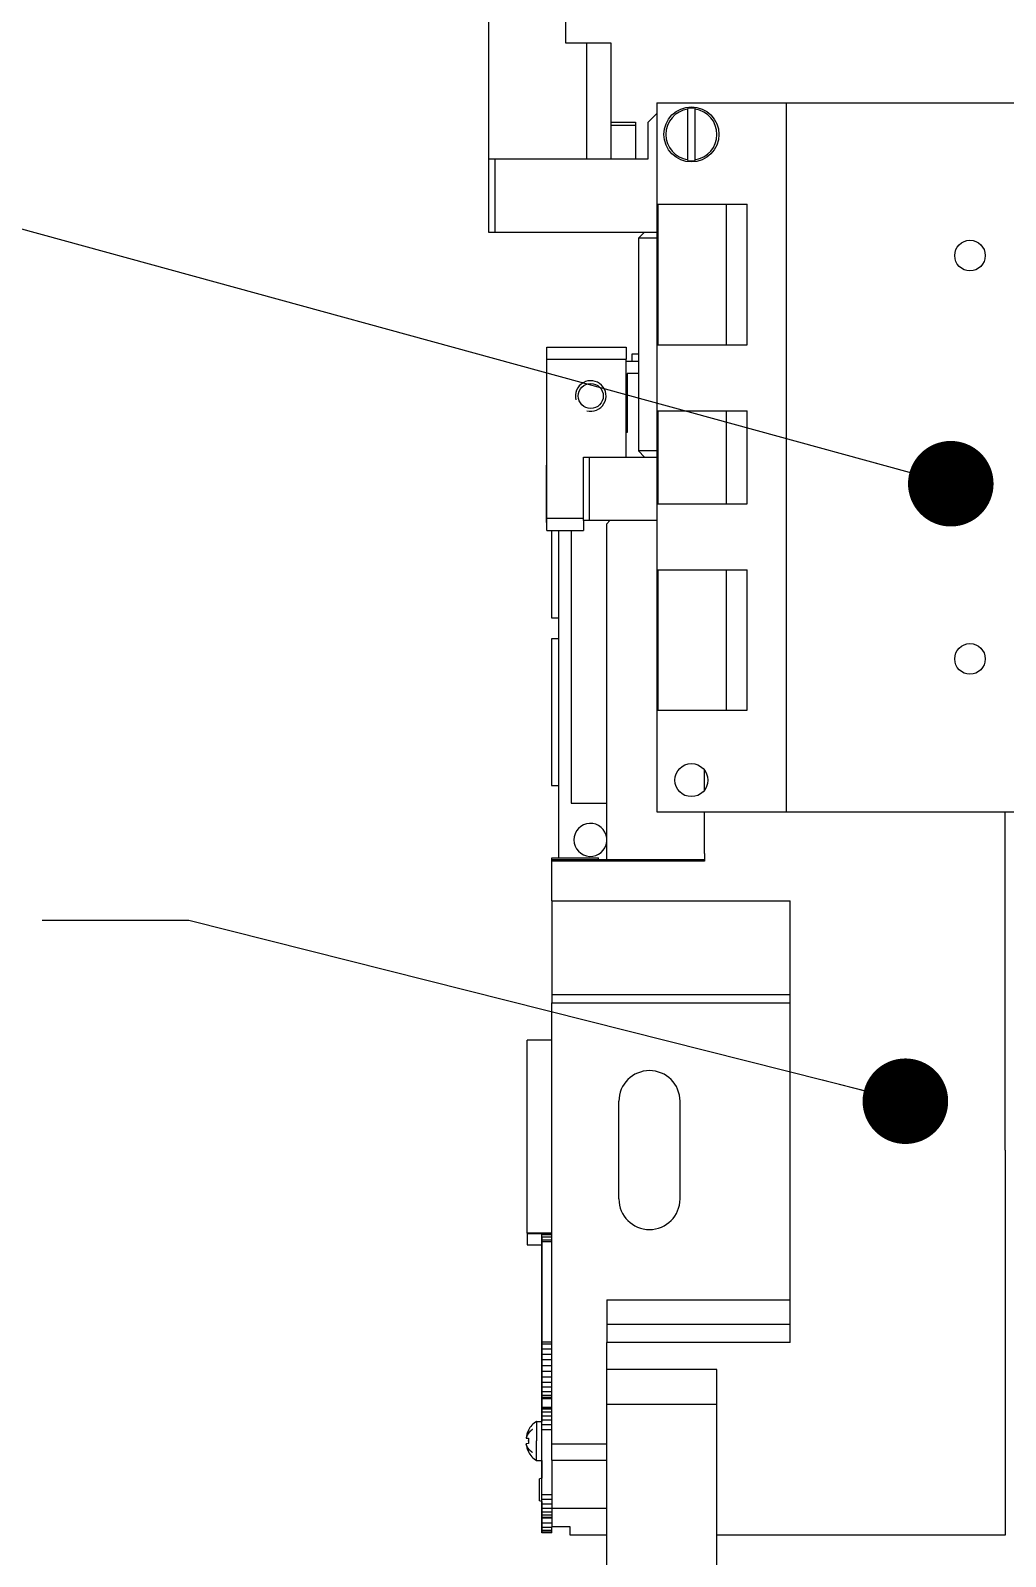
# Model space of a CAD drawing. Header units: millimetres. Extents: x 0 to 594, y 0 to 420.
# Drawn here: x 168.5 to 208.4, y 155.9 to 218.3 of the extents above; entities that cross this region are included whole.
import ezdxf

# ---------------------------------------------------------------- set-up
doc = ezdxf.new("R2010")
doc.units = ezdxf.units.MM
doc.header["$LTSCALE"] = 32.67
doc.layers.get('0').update_dxf_attribs({"linetype": 'CONTINUOUS'})
for name, color, linetype in [('AXIS', 7, 'CONTINUOUS'), ('COSMETIC', 7, 'CONTINUOUS'), ('NOTE', 7, 'CONTINUOUS')]:
    doc.layers.add(name, color=color, linetype=linetype)
doc.styles.get("Standard").update_dxf_attribs({"font": 'txt', "width": 0.85})
doc.dimstyles.get("Standard").update_dxf_attribs({"dimtxt": 3.5, "dimasz": 3.5, "dimexe": 1.5, "dimexo": 1, "dimtad": 1, "dimtxsty": 'STANDARD', "dimcen": 0.09, "dimadec": 0, "dimazin": 0, "dimtol": 1, "dimtp": 0.01, "dimtm": 0.01, "dimtfac": 1, "dimtofl": 0, "dimtmove": 0, "dimatfit": 3, "dimfxl": 1, "dimtolj": 1, "dimarcsym": 0})

msp = doc.modelspace()

# ---------------------------------------------------------------- linework, layer by layer
at = {"color": 7, "linetype": 'CONTINUOUS'}
for p, q in [((187.222, 245.097), (187.222, 213.097)), ((190.372, 230.468), (190.372, 217.847)), ((190.372, 217.847), (192.222, 217.847)), ((191.222, 217.847), (191.222, 213.097)), ((192.222, 217.847), (192.222, 213.097)), ((194.096, 215.389), (215.096, 215.389)), ((194.096, 215.389), (194.096, 186.389)), ((199.408, 186.389), (199.408, 215.389)), ((194.096, 214.946), (193.746, 214.597)), ((195.365, 215.132), (195.365, 215.163)), ((195.365, 213.031), (195.365, 215.132)), ((195.665, 215.163), (195.665, 215.132)), ((195.665, 213.031), (195.665, 215.132)), ((192.222, 214.597), (193.223, 214.597)), ((192.222, 214.472), (193.223, 214.472)), ((193.223, 214.597), (193.223, 213.097)), ((193.746, 213.097), (193.746, 214.597)), ((187.222, 213.097), (193.746, 213.097)), ((187.222, 213.097), (187.222, 210.097)), ((187.471, 213.097), (187.471, 210.097)), ((194.145, 211.239), (197.796, 211.239)), ((194.145, 211.239), (194.145, 205.489)), ((196.945, 205.489), (196.945, 211.239)), ((197.796, 205.489), (197.796, 211.239)), ((187.222, 210.097), (194.096, 210.097)), ((193.598, 210.097), (193.348, 209.847)), ((194.096, 209.847), (193.348, 209.847)), ((189.598, 204.897), (189.599, 205.397)), ((189.599, 205.397), (192.849, 205.397)), ((192.849, 205.397), (192.848, 204.897)), ((194.145, 205.489), (197.796, 205.489)), ((189.598, 204.897), (192.848, 204.897)), ((189.598, 198.397), (189.598, 204.897)), ((192.848, 200.897), (192.848, 204.897)), ((192.85, 204.816), (193.348, 204.816)), ((193.092, 205.116), (193.348, 205.116)), ((193.092, 204.816), (193.092, 205.116)), ((193.348, 204.316), (192.884, 204.316)), ((192.884, 204.316), (192.884, 201.897)), ((194.145, 202.789), (197.796, 202.789)), ((194.145, 202.789), (194.145, 198.989)), ((196.945, 198.989), (196.945, 202.789)), ((197.796, 198.989), (197.796, 202.789)), ((192.884, 201.897), (192.85, 201.897)), ((194.096, 201.147), (193.348, 201.147)), ((193.598, 200.897), (193.348, 201.147)), ((189.598, 200.572), (189.574, 200.572)), ((189.574, 200.572), (189.574, 200.122)), ((191.096, 200.897), (194.096, 200.897)), ((191.096, 198.297), (191.096, 200.897)), ((191.346, 198.297), (191.346, 200.897)), ((189.574, 200.122), (189.574, 199.216)), ((189.574, 199.216), (189.574, 198.672)), ((189.574, 198.672), (189.574, 198.222)), ((194.145, 198.989), (197.796, 198.989)), ((189.598, 198.222), (189.574, 198.222)), ((189.598, 198.397), (191.096, 198.397)), ((189.599, 197.897), (189.598, 198.397)), ((189.599, 197.897), (191.099, 197.897)), ((189.792, 197.897), (189.792, 194.316)), ((190.092, 184.507), (190.092, 197.897)), ((190.592, 197.897), (190.592, 186.736)), ((194.096, 198.297), (191.096, 198.297)), ((191.098, 198.297), (191.099, 197.897)), ((192.175, 198.297), (192.05, 198.172)), ((192.05, 184.424), (192.05, 198.172)), ((194.145, 196.289), (197.796, 196.289)), ((194.145, 196.289), (194.145, 190.539)), ((196.945, 190.539), (196.945, 196.289)), ((197.796, 190.539), (197.796, 196.289)), ((189.792, 194.316), (190.092, 194.316)), ((190.092, 193.466), (189.792, 193.466)), ((189.792, 193.466), (189.792, 187.466)), ((194.145, 190.539), (197.796, 190.539)), ((196.05, 187.278), (196.05, 188.084)), ((189.792, 187.466), (190.092, 187.466)), ((196.067, 187.297), (196.05, 187.297)), ((190.592, 186.736), (192.05, 186.736)), ((194.096, 186.389), (215.096, 186.389)), ((196.05, 184.685), (196.05, 186.389)), ((189.8, 184.507), (191.71, 184.507)), ((189.8, 184.424), (189.8, 184.507)), ((196.05, 184.424), (189.8, 184.424)), ((189.8, 182.748), (189.8, 184.424)), ((196.05, 184.362), (189.8, 184.362)), ((191.71, 184.424), (191.71, 184.507)), ((196.05, 184.685), (196.05, 184.362)), ((189.8, 182.748), (199.55, 182.748)), ((189.8, 182.748), (189.8, 178.911)), ((199.55, 178.911), (199.55, 182.748)), ((189.8, 178.911), (199.55, 178.911)), ((189.8, 178.911), (189.8, 178.576)), ((189.8, 178.576), (199.55, 178.576)), ((189.8, 168.79), (189.8, 178.576)), ((199.55, 178.576), (199.55, 178.911)), ((199.551, 172.547), (199.55, 178.576)), ((188.8, 175.547), (188.8, 177.047)), ((188.8, 172.547), (188.8, 175.547)), ((192.55, 170.547), (192.55, 174.547)), ((195.05, 170.547), (195.05, 174.547)), ((188.8, 169.142), (188.8, 172.547)), ((199.55, 164.672), (199.551, 172.547)), ((189.8, 169.142), (188.8, 169.142)), ((188.8, 169.142), (188.8, 168.672)), ((189.401, 169.122), (188.8, 169.122)), ((188.8, 168.672), (189.401, 168.672)), ((189.8, 167.672), (189.8, 168.79)), ((189.8, 165.724), (189.8, 167.672)), ((192.05, 166.422), (199.55, 166.422)), ((192.05, 166.422), (192.05, 165.432)), ((189.8, 162.842), (189.8, 165.724)), ((192.05, 165.432), (199.55, 165.432)), ((192.05, 165.432), (192.05, 164.672)), ((199.55, 164.672), (192.05, 164.672)), ((192.05, 163.576), (192.05, 164.672)), ((196.55, 163.576), (192.05, 163.576)), ((192.05, 162.152), (192.05, 163.576)), ((196.55, 162.152), (196.55, 163.576)), ((189.799, 162.422), (189.401, 162.422)), ((189.401, 162.42), (189.401, 162.422)), ((189.799, 162.42), (189.401, 162.42)), ((189.8, 162.427), (189.402, 162.427)), ((189.402, 162.427), (189.402, 162.415)), ((189.8, 162.415), (189.402, 162.415)), ((189.8, 162.662), (189.8, 162.842)), ((189.8, 162.013), (189.8, 162.662)), ((189.8, 161.997), (189.402, 161.997)), ((189.8, 159.866), (189.8, 162.013)), ((192.05, 162.152), (196.55, 162.152)), ((192.05, 153.547), (192.05, 162.152)), ((196.55, 153.547), (196.55, 162.152)), ((188.846, 161.085), (188.846, 161.084)), ((188.846, 161.085), (188.852, 161.082)), ((189.184, 161.447), (189.184, 161.447)), ((189.185, 161.447), (189.402, 161.447)), ((189.185, 161.447), (189.185, 160.647)), ((188.753, 160.766), (188.852, 160.756)), ((188.852, 160.538), (188.753, 160.528)), ((189.185, 159.847), (189.185, 160.647)), ((189.8, 160.533), (192.05, 160.533)), ((188.852, 160.212), (188.846, 160.209)), ((188.846, 160.21), (188.846, 160.209)), ((189.184, 159.847), (189.184, 159.847)), ((189.185, 159.847), (189.402, 159.847)), ((189.8, 159.866), (192.05, 159.866)), ((189.8, 159.866), (189.8, 157.611)), ((189.401, 159.127), (189.299, 159.1)), ((189.299, 158.194), (189.299, 159.1)), ((189.402, 159.127), (189.3, 159.1)), ((189.3, 158.194), (189.3, 159.1)), ((189.401, 158.167), (189.299, 158.194)), ((189.402, 158.167), (189.3, 158.194)), ((189.8, 158.447), (189.402, 158.447)), ((189.401, 157.479), (189.401, 157.482)), ((189.8, 157.496), (189.402, 157.496)), ((189.402, 157.496), (189.402, 157.491)), ((189.8, 157.491), (189.402, 157.491)), ((192.05, 157.884), (189.8, 157.884)), ((189.8, 157.611), (189.8, 157.458)), ((189.8, 157.458), (189.8, 157.136)), ((190.55, 157.136), (189.8, 157.136)), ((190.55, 156.797), (190.55, 157.136))]:
    msp.add_line(p, q, dxfattribs=at)
at = {"color": 6, "linetype": 'CONTINUOUS'}
for p, q in [((189.401, 168.998), (189.401, 168.824)), ((189.401, 168.824), (189.401, 168.589)), ((189.401, 168.672), (189.401, 164.404)), ((189.401, 168.672), (189.401, 168.51)), ((189.401, 168.589), (189.401, 168.529)), ((189.402, 168.982), (189.402, 169.142)), ((189.8, 169.133), (189.402, 169.133)), ((189.8, 169.075), (189.402, 169.075)), ((189.8, 168.982), (189.402, 168.982)), ((189.402, 168.858), (189.402, 168.982)), ((189.8, 168.858), (189.402, 168.858)), ((189.402, 164.611), (189.402, 168.858)), ((189.8, 168.79), (189.402, 168.79)), ((189.401, 164.404), (189.401, 164.186)), ((189.401, 164.186), (189.401, 163.957)), ((189.8, 164.691), (189.402, 164.691)), ((189.8, 164.611), (189.402, 164.611)), ((189.402, 164.409), (189.402, 164.611)), ((189.8, 164.409), (189.402, 164.409)), ((189.402, 164.191), (189.402, 164.409)), ((189.8, 164.191), (189.402, 164.191)), ((189.402, 163.962), (189.402, 164.191)), ((189.401, 163.957), (189.401, 163.721)), ((189.401, 163.721), (189.401, 163.486)), ((189.8, 163.962), (189.402, 163.962)), ((189.402, 163.726), (189.402, 163.962)), ((189.8, 163.726), (189.402, 163.726)), ((189.402, 163.491), (189.402, 163.726)), ((189.401, 163.486), (189.401, 163.256)), ((189.401, 163.256), (189.401, 163.038)), ((189.401, 163.038), (189.401, 162.837)), ((189.8, 163.491), (189.402, 163.491)), ((189.402, 163.261), (189.402, 163.491)), ((189.8, 163.261), (189.402, 163.261)), ((189.402, 163.043), (189.402, 163.261)), ((189.8, 163.043), (189.402, 163.043)), ((189.402, 162.662), (189.402, 163.043)), ((189.401, 162.837), (189.401, 162.657)), ((189.401, 162.657), (189.401, 162.504)), ((189.401, 162.504), (189.401, 162.422)), ((189.401, 162.42), (189.401, 162.367)), ((189.401, 162.367), (189.401, 162.011)), ((189.8, 162.842), (189.402, 162.842)), ((189.8, 162.662), (189.402, 162.662)), ((189.402, 162.509), (189.402, 162.662)), ((189.8, 162.509), (189.402, 162.509)), ((189.402, 162.427), (189.402, 162.509)), ((189.402, 162.369), (189.402, 162.415)), ((189.8, 162.369), (189.402, 162.369)), ((189.402, 162.013), (189.402, 162.369)), ((189.401, 162.011), (189.401, 161.991)), ((189.401, 161.991), (189.401, 161.945)), ((189.401, 161.945), (189.401, 161.82)), ((189.401, 161.82), (189.401, 161.668)), ((189.8, 162.013), (189.402, 162.013)), ((189.402, 161.997), (189.402, 162.013)), ((189.402, 161.945), (189.402, 161.997)), ((189.8, 161.945), (189.402, 161.945)), ((189.402, 161.668), (189.402, 161.945)), ((189.8, 161.82), (189.402, 161.82)), ((189.401, 161.668), (189.401, 161.494)), ((189.401, 161.494), (189.401, 161.447)), ((189.8, 161.668), (189.402, 161.668)), ((189.402, 161.494), (189.402, 161.668)), ((189.8, 161.494), (189.402, 161.494)), ((189.402, 161.306), (189.402, 161.494)), ((189.8, 161.306), (189.402, 161.306)), ((189.402, 161.109), (189.402, 161.306)), ((189.8, 161.109), (189.402, 161.109)), ((189.402, 158.447), (189.402, 161.109)), ((189.401, 159.847), (189.401, 159.147)), ((189.402, 159.147), (189.401, 159.147)), ((189.401, 159.147), (189.401, 159.127)), ((189.401, 158.167), (189.401, 158.062)), ((189.402, 158.147), (189.401, 158.147)), ((189.401, 158.062), (189.401, 157.889)), ((189.402, 158.251), (189.402, 158.447)), ((189.8, 158.251), (189.402, 158.251)), ((189.402, 158.062), (189.402, 158.251)), ((189.8, 158.062), (189.402, 158.062)), ((189.402, 157.889), (189.402, 158.062)), ((189.401, 157.889), (189.401, 157.736)), ((189.401, 157.736), (189.401, 157.611)), ((189.401, 157.611), (189.401, 157.482)), ((189.401, 156.888), (189.402, 157.491)), ((189.401, 157.479), (189.401, 157.283)), ((189.8, 157.889), (189.402, 157.889)), ((189.402, 157.611), (189.402, 157.889)), ((189.8, 157.736), (189.402, 157.736)), ((189.8, 157.611), (189.402, 157.611)), ((189.402, 157.519), (189.402, 157.611)), ((189.8, 157.519), (189.402, 157.519)), ((189.402, 157.496), (189.402, 157.519)), ((189.401, 157.283), (189.401, 156.913)), ((189.8, 156.987), (189.401, 156.987)), ((189.8, 156.913), (189.401, 156.913)), ((189.8, 156.888), (189.401, 156.888)), ((189.8, 157.283), (189.402, 157.283)), ((189.8, 157.111), (189.402, 157.111)), ((189.8, 156.888), (189.8, 157.136))]:
    msp.add_line(p, q, dxfattribs=at)
at = {"color": 7, "linetype": 'CONTINUOUS'}
for centre, radius in [((195.515, 214.097), 1.125), ((195.515, 187.681), 0.675)]:
    msp.add_circle(centre, radius, dxfattribs=at)
for centre, radius, start, end in [((195.515, 214.097), 1.046, 98.24277, 261.75723), ((195.515, 214.097), 1.077, 81.99317, 98.00683), ((195.515, 214.097), 1.046, 278.24277, 81.75723), ((195.515, 214.097), 1.077, 261.99317, 278.00683), ((193.8, 174.547), 1.25, 0, 180), ((193.8, 170.547), 1.25, 180, 360), ((189.688, 160.647), 0.943, 152.51716, 172.78588), ((189.688, 160.647), 0.943, 152.51716, 172.78588), ((189.677, 160.647), 0.94, 121.63663, 152.16247), ((189.678, 160.647), 0.94, 121.63663, 152.16247), ((189.688, 160.647), 0.943, 187.21412, 207.48284), ((189.688, 160.647), 0.943, 187.21412, 207.48284), ((189.85, 160.647), 1.005, 173.78165, 186.21835), ((189.851, 160.647), 1.005, 173.78165, 186.21835), ((189.677, 160.647), 0.94, 207.83753, 238.36337), ((189.678, 160.647), 0.94, 207.83753, 238.36337)]:
    msp.add_arc(centre, radius, start, end, dxfattribs=at)
at = {"color": 2, "linetype": 'CONTINUOUS'}
msp.add_arc((191.398, 203.397), 0.625, 255, 195, dxfattribs=at)
at = {"layer": 'AXIS', "color": 7, "linetype": 'CONTINUOUS'}
for p, q in [((193.348, 209.847), (193.348, 201.147)), ((208.35, 183.154), (208.35, 186.389)), ((208.351, 172.547), (208.35, 183.154)), ((189.8, 177.047), (188.8, 177.047)), ((208.351, 172.547), (208.35, 161.41)), ((208.35, 161.41), (208.35, 157.547)), ((208.36, 157.547), (208.35, 157.547)), ((208.35, 157.547), (208.35, 156.797)), ((192.05, 156.797), (190.55, 156.797)), ((208.35, 156.797), (196.55, 156.797))]:
    msp.add_line(p, q, dxfattribs=at)
for centre, radius in [((206.908, 209.139), 0.625), ((191.398, 203.397), 0.512), ((206.908, 192.639), 0.625)]:
    msp.add_circle(centre, radius, dxfattribs=at)
msp.add_arc((191.384, 185.236), 0.675, 5.93831, 354.06037, dxfattribs=at)
at = {"layer": 'COSMETIC', "color": 7, "linetype": 'CONTINUOUS'}
for points in [[(189.021, 161.122), (189.013, 161.116), (189.001, 161.107), (188.987, 161.096), (188.978, 161.09), (188.972, 161.085), (188.966, 161.08), (188.962, 161.077), (188.959, 161.075), (188.957, 161.073), (188.956, 161.072), (188.954, 161.07), (188.952, 161.068), (188.948, 161.065), (188.944, 161.061), (188.937, 161.054), (188.928, 161.046), (188.919, 161.037), (188.912, 161.031), (188.907, 161.026), (188.904, 161.023), (188.901, 161.021), (188.9, 161.019), (188.899, 161.019), (188.898, 161.018), (188.897, 161.017), (188.895, 161.014), (188.891, 161.01), (188.886, 161.004), (188.882, 160.998), (188.875, 160.991), (188.869, 160.983), (188.863, 160.976), (188.859, 160.971), (188.856, 160.968), (188.853, 160.965), (188.851, 160.963), (188.85, 160.961), (188.849, 160.96), (188.848, 160.959), (188.848, 160.959), (188.847, 160.958), (188.846, 160.956), (188.845, 160.954), (188.843, 160.951), (188.84, 160.947), (188.837, 160.942), (188.832, 160.935), (188.827, 160.927), (188.822, 160.919), (188.818, 160.914), (188.814, 160.908), (188.812, 160.904), (188.81, 160.901), (188.809, 160.9), (188.808, 160.899), (188.808, 160.898), (188.807, 160.896), (188.806, 160.893), (188.803, 160.889), (188.801, 160.884), (188.797, 160.876), (188.792, 160.866), (188.787, 160.855), (188.783, 160.847), (188.78, 160.842), (188.778, 160.838), (188.777, 160.835), (188.776, 160.834), (188.776, 160.832), (188.775, 160.831), (188.775, 160.83), (188.774, 160.827), (188.772, 160.822), (188.77, 160.816), (188.768, 160.81), (188.765, 160.801), (188.76, 160.787), (188.756, 160.774), (188.753, 160.766)], [(189.021, 160.172), (189.013, 160.178), (189.001, 160.187), (188.987, 160.198), (188.978, 160.204), (188.972, 160.209), (188.966, 160.214), (188.962, 160.217), (188.959, 160.219), (188.957, 160.221), (188.956, 160.222), (188.954, 160.223), (188.952, 160.226), (188.948, 160.229), (188.944, 160.233), (188.937, 160.24), (188.928, 160.248), (188.919, 160.257), (188.912, 160.263), (188.907, 160.268), (188.904, 160.271), (188.901, 160.273), (188.9, 160.274), (188.899, 160.275), (188.898, 160.276), (188.897, 160.277), (188.895, 160.28), (188.891, 160.284), (188.886, 160.29), (188.882, 160.296), (188.875, 160.303), (188.869, 160.31), (188.863, 160.318), (188.859, 160.323), (188.856, 160.326), (188.853, 160.329), (188.851, 160.331), (188.85, 160.333), (188.849, 160.334), (188.848, 160.335), (188.848, 160.335), (188.847, 160.336), (188.846, 160.338), (188.845, 160.34), (188.843, 160.343), (188.84, 160.347), (188.837, 160.352), (188.832, 160.359), (188.827, 160.367), (188.822, 160.375), (188.818, 160.38), (188.814, 160.386), (188.812, 160.39), (188.81, 160.393), (188.809, 160.394), (188.808, 160.395), (188.808, 160.396), (188.807, 160.398), (188.806, 160.401), (188.803, 160.405), (188.801, 160.41), (188.797, 160.418), (188.792, 160.428), (188.787, 160.439), (188.783, 160.447), (188.78, 160.452), (188.778, 160.456), (188.777, 160.459), (188.776, 160.46), (188.776, 160.461), (188.775, 160.463), (188.775, 160.464), (188.774, 160.467), (188.772, 160.472), (188.77, 160.478), (188.768, 160.484), (188.765, 160.493), (188.76, 160.507), (188.756, 160.52), (188.753, 160.528)]]:
    msp.add_open_spline(points, degree=3, knots=[0, 0, 0, 0, 0.0625, 0.09375, 0.109375, 0.125, 0.140625, 0.15625, 0.160156, 0.164062, 0.167969, 0.171875, 0.179688, 0.1875, 0.203125, 0.21875, 0.25, 0.28125, 0.296875, 0.3125, 0.320312, 0.328125, 0.332031, 0.333984, 0.335938, 0.339844, 0.34375, 0.359375, 0.375, 0.390625, 0.40625, 0.4375, 0.453125, 0.46875, 0.476562, 0.484375, 0.492188, 0.496094, 0.498047, 0.5, 0.501953, 0.503906, 0.507812, 0.515625, 0.523438, 0.53125, 0.546875, 0.5625, 0.59375, 0.609375, 0.625, 0.640625, 0.65625, 0.660156, 0.664062, 0.666016, 0.667969, 0.671875, 0.679688, 0.6875, 0.703125, 0.71875, 0.75, 0.78125, 0.796875, 0.8125, 0.820312, 0.828125, 0.832031, 0.833984, 0.835938, 0.839844, 0.84375, 0.859375, 0.875, 0.890625, 0.90625, 0.9375, 1, 1, 1, 1], dxfattribs=at)

# ---------------------------------------------------------------- leaders
at = {"layer": 'NOTE', "color": 2, "linetype": 'CONTINUOUS'}
for points in [[(206.123, 199.807), (159.592, 212.552), (153.592, 212.552)], [(204.266, 174.546), (174.964, 181.933), (168.964, 181.933)]]:
    msp.add_leader(points, dimstyle='STANDARD', override={"dimtad": 0, "dimldrblk": 'DOT'}, dxfattribs=at)

doc.saveas('drawing.dxf')
